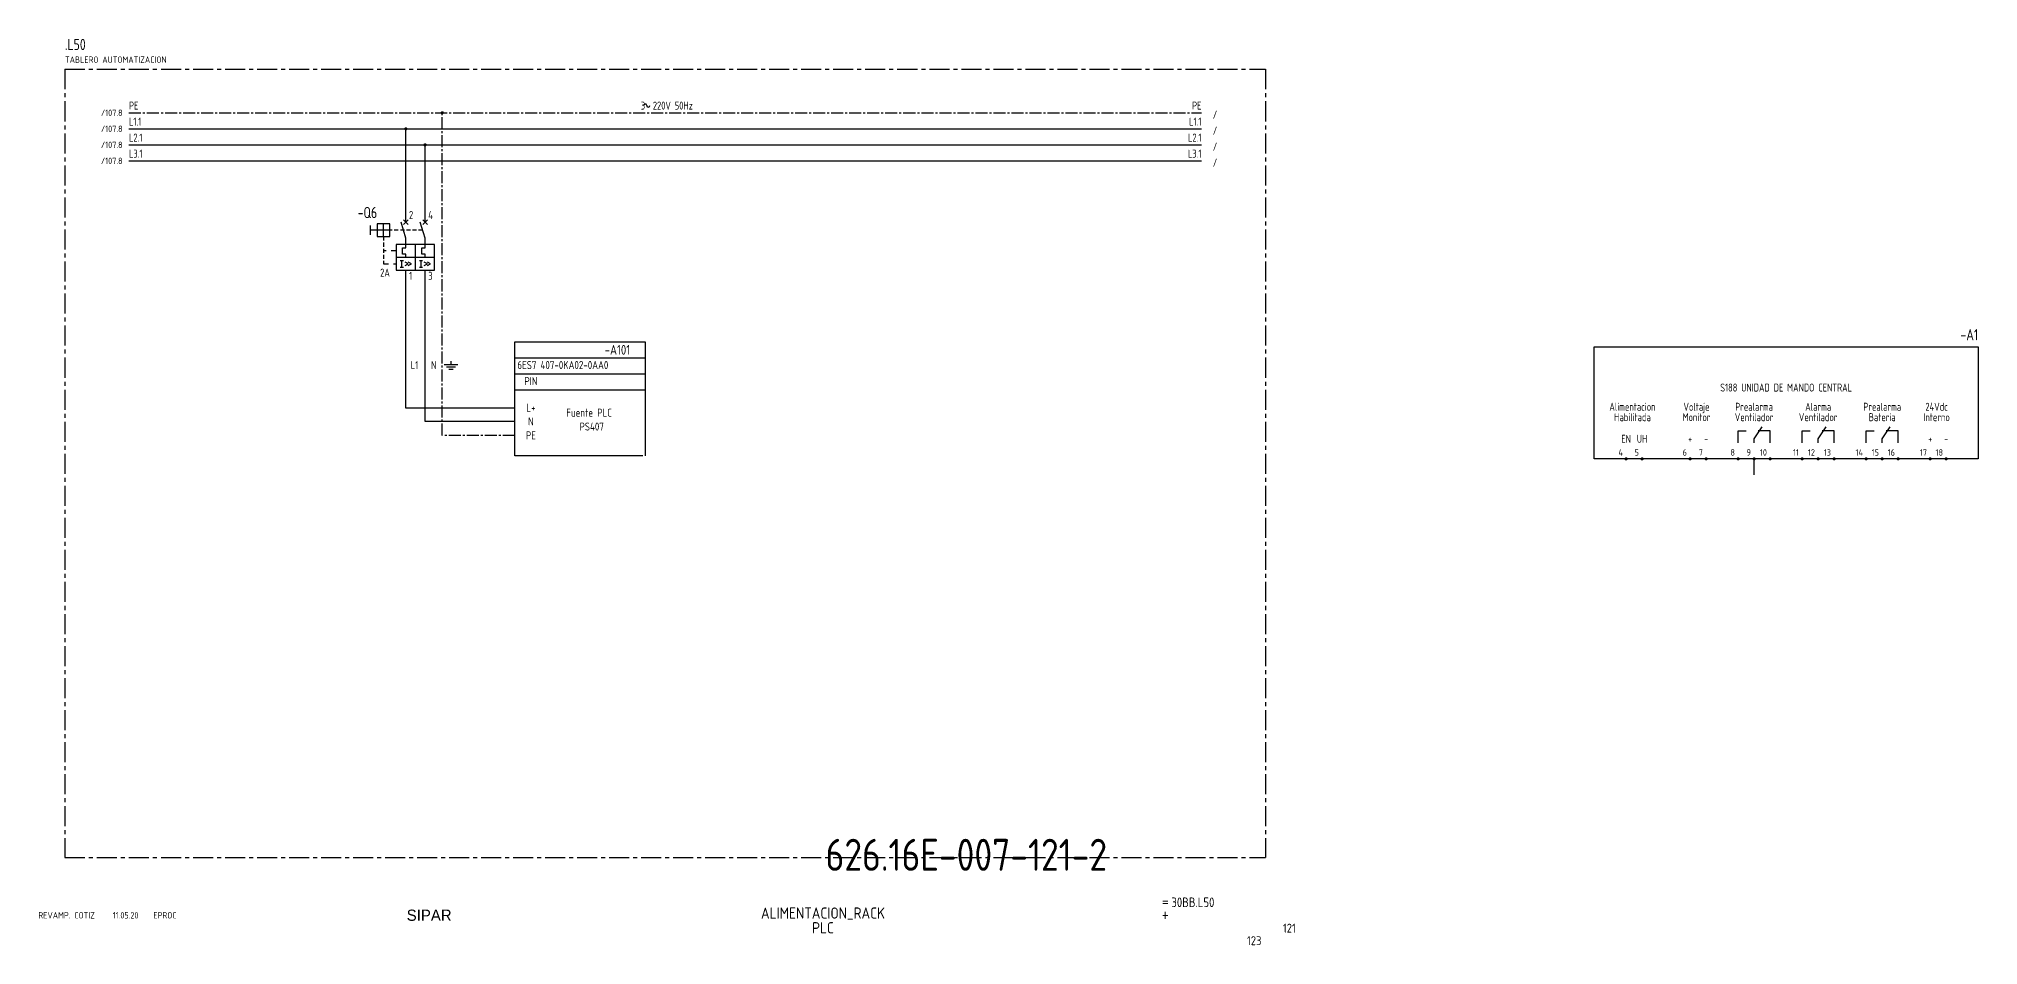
# Model space of a CAD drawing. Extents: x 10 to 1207, y 6 to 289.
# Drawn here: x 601 to 1207, y 6 to 289 of the extents above; entities that cross this region are included whole.
import ezdxf
from ezdxf.enums import TextEntityAlignment as Align

# ---------------------------------------------------------------- set-up
doc = ezdxf.new("R2010")
doc.units = 0
doc.header["$LTSCALE"] = 5
doc.header["$MEASUREMENT"] = 0
for name, pattern in [('CENTER', [2, 1.25, -0.25, 0.25, -0.25]), ('CENTER2', [1.125, 0.75, -0.125, 0.125, -0.125]), ('DASHED', [0.75, 0.5, -0.25]), ('HIDDEN', [0.38, 0.25, -0.13]), ('HIDDEN1', [0.62, 0.31, -0.31]), ('LTY1', [0])]:
    doc.linetypes.add(name, pattern=pattern)
doc.layers.get('0').update_dxf_attribs({"linetype": 'CONTINUOUS'})
doc.layers.add('CART', color=7, linetype='CONTINUOUS')
doc.styles.add('DIN', font='DIN.shx', dxfattribs={"width": 0.85})
doc.styles.add('ISO', font='DIN', dxfattribs={"width": 0.8})
doc.styles.add('N', font='ROMANS', dxfattribs={"width": 0.85, "height": 3})
doc.styles.add('SIMPLEX', font='SIMPLEX', dxfattribs={"width": 0.85})
doc.styles.add('X', font='UNIV.SHX', dxfattribs={"height": 3.5})

# ---------------------------------------------------------------- blocks, each defined once
blk = doc.blocks.new('BOX')
at = {"color": 3, "style": 'ISO', "width": 0.8}
blk.add_attdef('BOX', (0, 6), '', height=3.5, dxfattribs=at)
at = {"color": 7, "style": 'ISO', "width": 0.8}
blk.add_attdef('DESC', (0, 2), '', height=2, dxfattribs=at)
blk = doc.blocks.new('B5-3')
at = {"linetype": 'Continuous', "const_width": 0.5}
blk.add_lwpolyline([(-0.25, 0, 1), (0.25, 0, 1)], format="xyb", close=True, dxfattribs=at)
blk = doc.blocks.new('B')
for centre, start, end in [((0.3, 0.275), 356.82017, 183.17983), ((1.2, 0.225), 176.82017, 3.17983)]:
    blk.add_arc(centre, 0.451, start, end)
blk = doc.blocks.new('NOTA')
at = {"color": 5, "linetype": 'Continuous'}
blk.add_line((0, 0), (0, 0), dxfattribs=at)
at = {"color": 3, "style": 'DIN', "width": 0.8}
blk.add_attdef('NOME', text='', height=3.5, dxfattribs=at).set_placement((0, 0), align=Align.MIDDLE)
at = {"color": 7, "style": 'SIMPLEX', "flags": 9}
for tag, p in [('TIPO', (-2.04, -5.14)), ('QUADRO', (-2.04, -7.64))]:
    blk.add_attdef(tag, p, '', height=1, dxfattribs=at)
blk = doc.blocks.new('CROCE')
at = {"color": 7, "linetype": 'DASHED'}
for p, q in [((-0.73, 0.73), (0.73, -0.73)), ((0.73, 0.73), (-0.73, -0.73))]:
    blk.add_line(p, q, dxfattribs=at)

msp = doc.modelspace()

# ---------------------------------------------------------------- linework, layer by layer
at = {"color": 3, "linetype": 'CENTER'}
for p, q in [((609.49, 279), (984.49, 279)), ((609.49, 279), (609.49, 33)), ((984.49, 279), (984.49, 33)), ((609.49, 33), (984.49, 33))]:
    msp.add_line(p, q, dxfattribs=at)
at = {"linetype": 'CENTER2'}
for p, q in [((629.49, 265.42), (964.49, 265.42)), ((727.35, 164.7), (727.35, 265.42)), ((750.03, 164.7), (727.51, 164.7))]:
    msp.add_line(p, q, dxfattribs=at)
for p, q in [((629.49, 260.42), (964.49, 260.42)), ((629.49, 255.42), (964.49, 255.42)), ((715.97, 231.29), (715.97, 260.42)), ((721.97, 231.29), (721.97, 255.42)), ((629.49, 250.42), (964.49, 250.42)), ((704.97, 227.29), (704.97, 230.29)), ((710.97, 230.79), (706.97, 230.79)), ((706.97, 230.79), (706.97, 226.79)), ((708.97, 226.79), (708.97, 230.79)), ((710.97, 226.79), (710.97, 230.79)), ((715.97, 226.29), (714.47, 231.29)), ((721.97, 226.29), (720.47, 231.29)), ((710.97, 228.79), (704.97, 228.79)), ((706.97, 226.79), (710.97, 226.79)), ((724.97, 224.29), (712.97, 224.29)), ((712.97, 224.29), (712.97, 216.29)), ((715.97, 224.29), (715.97, 226.29)), ((715.97, 223.29), (715.97, 226.29)), ((718.97, 216.29), (718.97, 224.29)), ((721.97, 224.29), (721.97, 226.29)), ((721.97, 223.29), (721.97, 226.29)), ((724.97, 216.29), (724.97, 224.29)), ((724.97, 220.29), (712.97, 220.29)), ((714.22, 219.29), (715.22, 219.29)), ((714.72, 217.29), (714.72, 219.29)), ((714.97, 223.29), (715.97, 223.29)), ((714.97, 221.29), (714.97, 223.29)), ((715.97, 221.29), (714.97, 221.29)), ((716.72, 218.29), (715.72, 218.79)), ((715.72, 217.79), (716.72, 218.29)), ((715.97, 220.29), (715.97, 221.29)), ((717.72, 218.29), (716.72, 218.79)), ((716.72, 217.79), (717.72, 218.29)), ((720.22, 219.29), (721.22, 219.29)), ((720.72, 217.29), (720.72, 219.29)), ((720.97, 221.29), (720.97, 223.29)), ((720.97, 223.29), (721.97, 223.29)), ((721.97, 221.29), (720.97, 221.29)), ((722.72, 218.29), (721.72, 218.79)), ((721.72, 217.79), (722.72, 218.29)), ((721.97, 220.29), (721.97, 221.29)), ((723.72, 218.29), (722.72, 218.79)), ((722.72, 217.79), (723.72, 218.29)), ((712.97, 216.29), (724.97, 216.29)), ((714.22, 217.29), (715.22, 217.29)), ((715.97, 173.24), (715.97, 216.29)), ((720.22, 217.29), (721.22, 217.29)), ((721.97, 169.05), (721.97, 216.29)), ((730.07, 187.92), (730.07, 186.76)), ((732.23, 186.76), (727.91, 186.76)), ((731.51, 186.04), (728.63, 186.04)), ((730.79, 185.32), (729.35, 185.32)), ((1137.12, 152.42), (1137.12, 157.42))]:
    msp.add_line(p, q)
at = {"linetype": 'HIDDEN'}
for p, q in [((708.97, 226.79), (708.97, 218.29)), ((721.22, 228.79), (710.97, 228.79))]:
    msp.add_line(p, q, dxfattribs=at)
at = {"linetype": 'HIDDEN1'}
for p, q in [((712.97, 222.29), (708.97, 222.29)), ((708.97, 218.29), (712.97, 218.29))]:
    msp.add_line(p, q, dxfattribs=at)
at = {"color": 3}
for p, q in [((750.03, 193.95), (790.68, 193.95)), ((750.03, 158.36), (750.03, 193.95)), ((790.68, 193.95), (790.68, 158.36)), ((750.03, 188.95), (790.68, 188.95)), ((1087.12, 157.42), (1087.12, 192.42)), ((1087.12, 192.42), (1207.12, 192.42)), ((1207.12, 192.42), (1207.12, 157.42)), ((750.03, 183.95), (790.68, 183.95)), ((750.03, 178.95), (790.68, 178.95)), ((790.03, 158.36), (750.03, 158.36)), ((1207.12, 157.42), (1087.12, 157.42))]:
    msp.add_line(p, q, dxfattribs=at)
at = {"linetype": 'Continuous'}
for p, q in [((750.03, 173.24), (715.97, 173.24)), ((750.03, 169.05), (721.97, 169.05))]:
    msp.add_line(p, q, dxfattribs=at)
at = {"linetype": 'LTY1'}
for p, q in [((1132.12, 162.42), (1132.12, 166.17)), ((1132.12, 166.17), (1134.62, 166.17)), ((1137.12, 163.67), (1139.62, 167.42)), ((1137.12, 162.42), (1137.12, 163.67)), ((1142.12, 166.17), (1138.37, 166.17)), ((1142.12, 162.42), (1142.12, 166.17)), ((1152.12, 162.42), (1152.12, 166.17)), ((1152.12, 166.17), (1154.62, 166.17)), ((1157.12, 163.67), (1159.62, 167.42)), ((1157.12, 162.42), (1157.12, 163.67)), ((1162.12, 166.17), (1158.37, 166.17)), ((1162.12, 162.42), (1162.12, 166.17)), ((1172.12, 162.42), (1172.12, 166.17)), ((1172.12, 166.17), (1174.62, 166.17)), ((1177.12, 163.67), (1179.62, 167.42)), ((1177.12, 162.42), (1177.12, 163.67)), ((1182.12, 166.17), (1178.37, 166.17)), ((1182.12, 162.42), (1182.12, 166.17))]:
    msp.add_line(p, q, dxfattribs=at)
at = {"linetype": 'Continuous', "const_width": 0.5}
for points in [[(1096.87, 157.42, 1), (1097.37, 157.42, 1)], [(1101.87, 157.42, 1), (1102.37, 157.42, 1)], [(1116.87, 157.42, 1), (1117.37, 157.42, 1)], [(1121.87, 157.42, 1), (1122.37, 157.42, 1)], [(1136.87, 157.42, 1), (1137.37, 157.42, 1)], [(1141.87, 157.42, 1), (1142.37, 157.42, 1)], [(1156.87, 157.42, 1), (1157.37, 157.42, 1)], [(1161.87, 157.42, 1), (1162.37, 157.42, 1)], [(1176.87, 157.42, 1), (1177.37, 157.42, 1)], [(1181.87, 157.42, 1), (1182.37, 157.42, 1)], [(1191.87, 157.42, 1), (1192.37, 157.42, 1)], [(1196.87, 157.42, 1), (1197.37, 157.42, 1)]]:
    msp.add_lwpolyline(points, format="xyb", close=True, dxfattribs=at)

# ---------------------------------------------------------------- block references
for name, p, values in [('BOX', (609.49, 279), {'BOX': '.L50', 'DESC': 'TABLERO AUTOMATIZACION'}), ('NOTA', (703.97, 234.29), {'NOME': '-Q6'})]:
    msp.add_blockref(name, p).add_auto_attribs(values)
for name, p in [('B', (790.49, 267.42)), ('B5-3', (715.97, 260.42)), ('B5-3', (721.97, 255.42)), ('B5-3', (1132.12, 157.42)), ('B5-3', (1152.12, 157.42)), ('B5-3', (1172.12, 157.42))]:
    msp.add_blockref(name, p)
at = {"xscale": -1}
msp.add_blockref('B5-3', (727.35, 265.42), dxfattribs=at)
at = {"linetype": 'Continuous'}
for p in [(715.97, 231.29), (721.97, 231.29)]:
    msp.add_blockref('CROCE', p, dxfattribs=at)

# ---------------------------------------------------------------- texts
for s, style, width, p in [('PE', 'DIN', 0.8, (629.49, 266.42)), ('L1.1', 'DIN', 0.8, (629.49, 261.42)), ('L2.1', 'DIN', 0.8, (629.49, 256.42)), ('L3.1', 'DIN', 0.8, (629.49, 251.42)), ('2', 'ISO', 0.8, (716.97, 232.29)), ('4', 'ISO', 0.8, (722.97, 232.29)), ('1', 'ISO', 0.8, (716.97, 213.29)), ('3', 'ISO', 0.8, (722.97, 213.29)), ('6ES7 407-0KA02-0AA0', 'DIN', 0.85, (750.81, 185.45)), ('Fuente PLC', 'DIN', 0.85, (766.09, 170.59)), ('PS407', 'DIN', 0.85, (770.22, 166.25))]:
    msp.add_text(s, height=2.5, dxfattribs=dict(style=style, width=width)).set_placement(p)
at = {"style": 'DIN'}
for s, width, p in [('3  220V 50Hz', 0.8, (797.49, 266.42)), ('L1', 0.8, (718.69, 185.42)), ('N', 0.8, (724.69, 185.42)), ('PIN', 0.85, (755.03, 180.45)), ('S188 UNIDAD DE MANDO CENTRAL', 0.8, (1147.12, 178.42)), ('L+', 0.85, (755.03, 172.16)), ('N', 0.85, (755.03, 167.83)), ('Alimentacion', 0.8, (1099.12, 172.42)), ('Habilitada', 0.8, (1099.12, 169.18)), ('Monitor', 0.8, (1119.12, 169.18)), ('Voltaje', 0.8, (1119.12, 172.42)), ('Ventilador', 0.8, (1137.12, 169.18)), ('Prealarma', 0.8, (1137.12, 172.42)), ('Ventilador', 0.8, (1157.12, 169.18)), ('Alarma', 0.8, (1157.12, 172.42)), ('Prealarma', 0.8, (1177.12, 172.42)), ('Bateria', 0.8, (1177.12, 169.18)), ('Interno', 0.8, (1194.12, 169.18)), ('24Vdc', 0.8, (1194.12, 172.42)), ('PE', 0.85, (755.03, 163.5)), ('EN', 0.8, (1097.12, 162.42)), ('UH', 0.8, (1102.12, 162.42)), ('+', 0.8, (1117.12, 162.42)), ('+', 0.8, (1192.12, 162.42)), ('-', 0.8, (1122.12, 162.42)), ('-', 0.8, (1197.12, 162.42))]:
    msp.add_text(s, height=2.5, dxfattribs=dict(at, width=width)).set_placement(p, align=Align.CENTER)
at = {"width": 0.8}
for s, height, style, p in [('PE', 2.5, 'DIN', (964.49, 266.42)), ('/107.8', 2, 'DIN', (627.49, 264.42)), ('/107.8', 2, 'DIN', (627.49, 259.42)), ('L1.1', 2.5, 'DIN', (964.49, 261.42)), ('/', 2.5, 'DIN', (969.4, 263.58)), ('/', 2.5, 'DIN', (969.4, 258.58)), ('/107.8', 2, 'DIN', (627.49, 254.42)), ('L2.1', 2.5, 'DIN', (964.49, 256.42)), ('/', 2.5, 'DIN', (969.4, 253.58)), ('/107.8', 2, 'DIN', (627.49, 249.42)), ('L3.1', 2.5, 'DIN', (964.49, 251.42)), ('/', 2.5, 'DIN', (969.4, 248.58)), ('2A', 2.5, 'ISO', (710.97, 214.29)), ('4', 2, 'DIN', (1096.12, 158.42)), ('5', 2, 'DIN', (1101.12, 158.42)), ('6', 2, 'DIN', (1116.12, 158.42)), ('7', 2, 'DIN', (1121.12, 158.42)), ('8', 2, 'DIN', (1131.12, 158.42)), ('9', 2, 'DIN', (1136.12, 158.42)), ('10', 2, 'DIN', (1141.12, 158.42)), ('11', 2, 'DIN', (1151.12, 158.42)), ('12', 2, 'DIN', (1156.12, 158.42)), ('13', 2, 'DIN', (1161.12, 158.42)), ('14', 2, 'DIN', (1171.12, 158.42)), ('15', 2, 'DIN', (1176.12, 158.42)), ('16', 2, 'DIN', (1181.12, 158.42)), ('17', 2, 'DIN', (1191.12, 158.42)), ('18', 2, 'DIN', (1196.12, 158.42))]:
    msp.add_text(s, height=height, dxfattribs=dict(at, style=style)).set_placement(p, align=Align.RIGHT)
at = {"color": 3, "style": 'DIN'}
for s, height, width, p in [('-A1', 3.5, 0.8, (1207.12, 194.42)), ('-A101', 3, 0.85, (786.03, 189.95))]:
    msp.add_text(s, height=height, dxfattribs=dict(at, width=width)).set_placement(p, align=Align.RIGHT)
for s, width, p in [('REVAMP. COTIZ', 0.8, (601.15, 13.97)), ('11.05.20', 0.9, (624.43, 13.97)), ('EPROC', 0.9, (637.11, 13.97))]:
    msp.add_text(s, height=2, dxfattribs=dict(at, width=width)).set_placement(p)
at = {"color": 2, "insert": (847.06, 38.85), "char_height": 10, "width": 111.0411, "attachment_point": 1, "style": 'DIN'}
msp.add_mtext('626.16E-007-121-2', dxfattribs=at)
at = {"layer": 'CART', "color": 3, "style": 'N', "width": 0.85}
for s, p in [('=', (952.01, 17.91)), ('+', (952.01, 13.87))]:
    msp.add_text(s, height=2.5, dxfattribs=at).set_placement(p)
at = {"layer": 'CART', "color": 3, "style": 'DIN', "width": 0.85}
msp.add_attdef('30BB.L50', text='', height=3, dxfattribs=at).set_placement((955.1, 16.63), align=Align.BOTTOM_LEFT)
at = {"layer": 'CART', "color": 6, "style": 'X', "flags": 1}
msp.add_attdef('SIPAR', text='', height=3.5, dxfattribs=at).set_placement((723.27, 15), align=Align.MIDDLE)
at = {"layer": 'CART', "color": 2, "style": 'DIN', "width": 0.9, "flags": 1}
for tag, text, p in [('ALIMENTACION_RACK', 'PLC', (846.27, 15.51)), ('PLC', '', (846.27, 11.09))]:
    msp.add_attdef(tag, text=text, height=3.5, dxfattribs=at).set_placement(p, align=Align.MIDDLE)
msp.add_attdef('121', text='', height=2.8, dxfattribs=at).set_placement((993.97, 9.56), align=Align.RIGHT)
at = {"layer": 'CART', "color": 7, "style": 'DIN', "width": 0.9, "flags": 1}
msp.add_attdef('123', (978.7, 5.65), '', height=2.8, dxfattribs=at)

doc.saveas('drawing.dxf')
